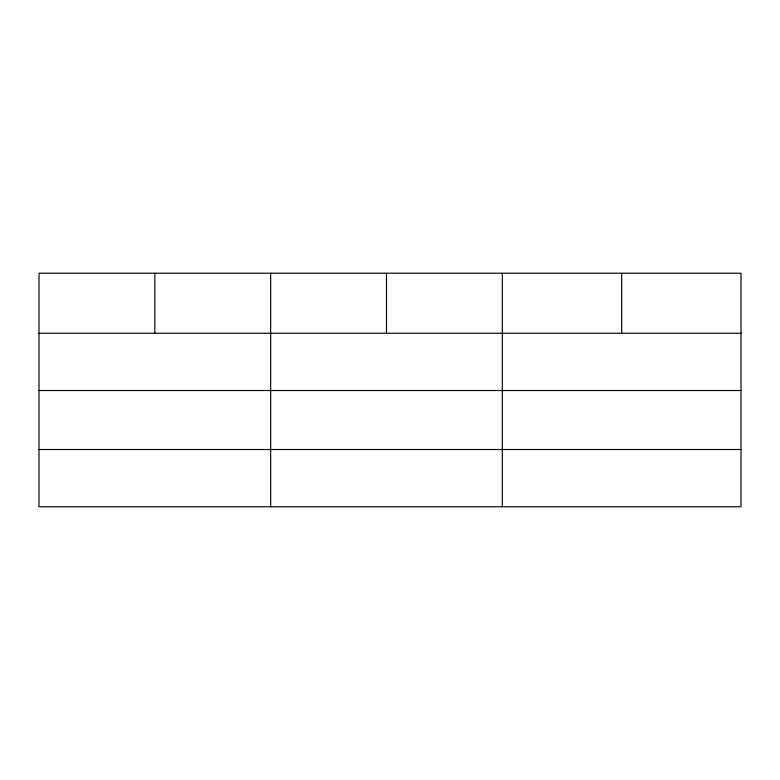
<?xml version="1.0" encoding="UTF-8"?>
<svg xmlns="http://www.w3.org/2000/svg" width="780" height="780" viewBox="0 0 780 780"><rect width="100%" height="100%" fill="white"/><g stroke="black" fill="none" stroke-linecap="round" stroke-linejoin="round"><path stroke-width="1.17" d="M741 390.517L741 273.224L39 273.224L39 506.776L741 506.776L741 390.517L39 390.517M39 333.255L741 333.255M39 449.514L741 449.514M621.66 273.224L621.66 333.255M502.32 273.224L502.32 506.776M386.49 273.224L386.49 333.255M270.66 273.224L270.66 506.776M154.83 273.224L154.83 333.255"/></g></svg>
